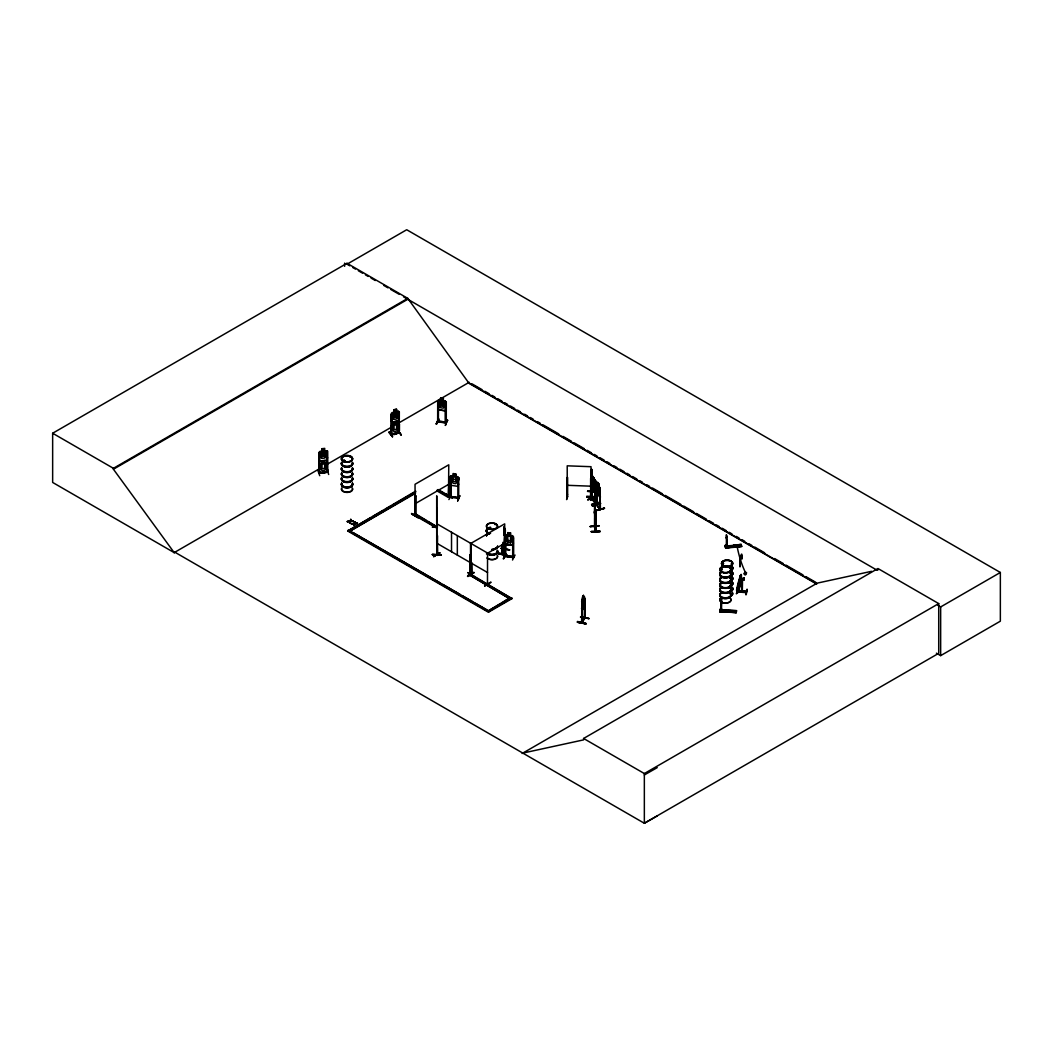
<?xml version="1.0" encoding="UTF-8"?>
<svg xmlns="http://www.w3.org/2000/svg" width="1053" height="1053" viewBox="0 0 1053 1053"><rect width="100%" height="100%" fill="white"/><g stroke="black" fill="none" stroke-linecap="round" stroke-linejoin="round"><path stroke-width="1.5" d="M436.719 542.848L436.719 495.818L436.758 555.142L437.614 555.3L437.074 554.641M725.504 546.468L725.504 545.046L726.636 546.849L726.82 540.821L726.754 546.836C725.741 544.348 725.175 545.349 725.649 547.876L741.536 545.915L741.654 546.573L725.714 548.086L725.583 547.428L725.714 548.073M726.162 538.201L726.438 536.898L726.346 545.691M721.542 601.013L721.344 610.951L721.463 598.815L721.187 602.619M720.436 609.345L721.226 609.687M721.266 604.106L721.344 598.815M591.352 471.981L591.589 469.23L592.128 499.451L592.036 479.418M720.621 609.726L720.291 608.989L720.12 612.017L736.284 612.135L736.218 612.793M720.647 609.542L722.003 609.213L721.766 611.78L721.779 610.806L720.147 610.727M742.181 578.255L742.22 592.023L742.233 579.795C741.351 579.703 741.904 577.518 742.404 579.663M743.694 579.058C744.997 576.373 743.194 581.44 744.089 579.15M726.623 536.056L726.359 534.74L726.438 536.898M591.352 475.114L591.338 474.245L591.483 475.522C591.694 463.438 591.865 484.314 591.483 476.614M721.344 600.144L721.423 598.999M595.603 497.332L586.705 496.805L595.656 496.634M586.745 496.226L595.643 496.7M593.576 487.855L593.839 490.487L596.775 494.094L597.67 482.327L599.381 487.881L598.762 493.502L597.012 489.382M721.476 569.502L720.607 569.146L721.766 569.752M720.739 585.165L720.792 584.665M722.358 563.25L722.898 562.75L722.147 563.473M723.372 563.5L723.042 562.75L723.635 563.605M732.283 566.553A5.568 3.212 0 0 1 730.374 570.318L730.098 570.318M731.967 564.303L731.243 563.96L732.019 564.158M591.312 478.904L591.26 474.969M591.483 478.944L591.615 476.193M595.419 490.58L595.458 503.624L591.72 498.925M592.444 498.635L591.72 498.214L592.128 498.74M592.089 499.398L592.378 486.341M595.09 502.439L595.748 503.545L595.708 492.133M595.774 502.807L595.419 503.571M600.039 488.671L599.605 487.276L600.131 509.586L596.34 504.966L596.775 504.137L596.63 505.348M599.749 509.112L600.447 508.731L599.697 508.481M596.63 504.637L600.434 509.494L600.026 489.566L599.697 509.191M746.498 591.404C719.173 590.088 764.702 593.958 737.482 591.562M741.865 579.071L741.602 591.97L742.115 578.795M746.261 592.642L737.416 591.904M720.107 612.03L720.173 611.372L736.258 612.583L720.134 611.806L736.271 612.425L736.468 610.582L720.357 609.99L736.468 610.753L736.402 611.411L720.291 610.648L720.357 609.99L720.134 611.701M591.049 475.851L591.049 474.403M595.511 516.97L595.485 518.839L595.616 517.036M591.088 474.982L591.483 469.23M737.561 592.615L739.298 583.546L737.469 592.615L738.035 590.812M720.291 610.635L736.481 610.806M581.519 608.265C583.125 616.637 586.692 591.444 583.533 597.933L583.467 595.379L582.046 601L581.967 622.836L581.914 602.816L582.059 622.757M567.225 477.47L567.172 497.161L567.659 496.634M567.383 494.41L566.646 499.609L567.449 494.054M567.62 496.95L567.633 477.483M590.628 478.352L590.654 498.069L591.023 466.703L567.212 465.821L567.251 497.161M591.444 496.608L590.799 500.109M737.916 592.576C737.337 577.939 743.036 575.162 737.942 592.484M594.445 526.882L595.616 531.541L595.603 510.573L594.524 505.243L594.866 526.948L594.511 526.276M595.116 505.677L595.84 531.015M595.801 511.521L595.932 531.515L594.682 526.395M726.754 540.676L726.702 538.531M498.003 553.641C506.045 552.759 513.022 557.313 498.003 553.641L506.48 555.273M498.148 553.049L506.625 554.681M498.148 553.365L506.625 554.984M577.386 622.152C603.593 627.588 560.196 617.716 585.981 623.284M586.705 496.845L595.656 497.042M594.998 491.817L587.613 491.106M591.273 471.849L591.589 469.23M591.049 474.455L591.773 470.48M591.365 477.272L591.352 496.805L591.523 495.634M592.168 472.244L592.102 479.194M591.233 478.602L591.483 472.56L591.233 477.114M590.983 496.753L590.825 500.412M740.891 582.164C744.3 553.167 729.676 617.927 740.838 575.149M504.19 530.133L504.492 529.541L504.374 535.385M595.3 514.206L595.103 515.286L594.511 510.968M467.571 576.241L473.745 572.556M471.533 562.657L471.744 574.451L470.902 574.477L473.903 572.687L467.887 576.544M502.9 553.115L502.268 553.365M502.86 553.062L502.255 553.483M502.584 544.454C499.688 563.158 504.966 550.232 504.835 549.732M505.427 549.429L505.401 544.533M437.034 507.664L437.034 527.658C436.745 525.526 437.456 527.356 432.401 526.987M436.798 555.128L437.113 553.562M593.444 482.353L594.287 481.195L594.695 481.774M598.13 488.355L598.986 487.17L599.381 493.278L598.315 489.632L597.248 490.619L598.051 488.776L597.288 485.078L598.196 488.381M343.212 460.78L344.923 460.911L343.383 460.464M350.557 457.134L349.846 457.094M488.197 528.172L489.908 528.04M488.237 527.961L488.895 528.356L488.434 527.803M494.805 524.512L495.621 524.644M599.618 496.963C603.435 498.569 591.931 488.092 599.71 496.937M582.23 622.376L581.835 621.573M584.876 618.045L584.56 598.486L584.928 618.045L582.019 622.757M390.847 434.441L391.887 434.415L391.69 414.777L390.939 414.948L390.966 434.613L390.86 433.704L391.887 433.902M398.587 432.967L399.126 413.145L398.376 413.316L398.389 432.98L399.219 432.112M581.611 601.842L581.954 600.434L581.611 622.784L584.705 617.716M738.35 584.086L740.799 574.991L740.72 582.783L740.72 582.006M738.219 588.377L736.416 593.853L738.166 588.39M738.35 589.917L740.799 581.493L738.653 590.601M738.35 590.575L740.483 582.204M741.562 579.018L741.417 579.782L742.549 579.097M743.694 580.177L744.26 577.821M745.761 594.655L747.09 589.14L746.248 594.682M740.364 582.77L740.483 575.78M738.087 585.613L739.298 581.059M738.087 588.008L738.943 584.876L738.087 590.246M737.561 590.364L737.916 588.535M587.758 499.859L595.893 497.674M592.418 505.835L600.579 503.373L592.457 505.94M600.552 503.676L592.247 505.677M417.909 517.707C398.429 505.519 431.625 525.078 411.578 514.035M411.841 513.864L418.212 517.497M418.212 517.181L411.855 513.548M474.14 576.491L467.782 572.569L473.837 576.768M502.65 554.154L502.847 542.387M391.189 420.042L392.045 422.227L398.324 420.792L399.363 418.317M399.271 411.934L398.35 411.341L391.966 412.605L391.137 413.697L391.137 420.121L391.979 422.319L398.416 420.91L399.324 418.265M399.324 430.453L398.403 432.967C390.084 437.403 390.86 432.059 391.282 425.86L392.071 424.807L398.442 423.372L399.442 424.056L399.442 430.506L398.508 433.086L392.006 434.428M327.641 469.849L326.588 472.297L319.941 473.258L319.717 472.27M327.615 469.796L326.667 472.363L319.717 472.981M507.704 535.042L507.717 532.594L510.587 532.976L510.468 545.085M510.587 532.976L507.796 532.739L507.796 544.73M512.416 535.674L505.743 534.792L504.835 535.529L504.953 556.484L513.509 557.59L513.482 537.925L512.627 537.991L513.482 537.925M504.953 541.9L505.795 544.375L512.442 545.349L505.743 544.401L504.861 541.9M735.428 545.981L734.915 546.231M350.017 523.183L350.662 521.196L353.347 520.84L350.662 521.604L350.017 523.183L350.03 521.235L347.385 521.656L350.03 521.235M354.111 525.552L354.769 523.565L357.454 523.209L354.769 523.973L354.111 525.552L354.124 523.604L351.478 524.039L354.124 523.604M505.743 536.872L504.887 536.938L505.743 536.872L505.769 556.55L504.795 555.708M505.414 553.707L503.321 558.774L505.782 553.733M513.509 556.892L505.756 555.602L505.769 556.55M512.706 537.82L512.693 557.537C515.154 554.918 507.533 557.142 504.966 555.76M512.535 557.458C517.681 557.3 500.912 555.8 505.835 556.366M512.521 560.025L515.049 555.049M347.385 521.656L350.109 521.314L350.754 519.34L350.741 521.261L353.347 521.248M351.478 524.039L354.216 523.683L354.861 521.709L354.848 523.631L357.454 523.617M354.216 523.683L354.861 521.709M438.535 402.272L437.679 402.338L438.535 402.272L438.364 421.937M437.706 407.366L438.588 409.867L445.287 410.802L446.275 408.551M440.562 400.482L440.588 398.034L443.431 398.429L443.313 400.943L444.748 401.943L444.748 406.419L443.313 408.13L440.654 407.761L439.233 405.642L439.233 401.18L440.654 400.574L440.68 398.126M445.261 401.127L438.614 400.206L437.706 400.943L437.653 421.858L446.288 423.003L446.288 402.062L445.287 401.075L446.288 402.062M438.601 419.094L436.1 424.135L438.653 418.791M436.574 424.227L438.667 419.199L436.561 423.819M445.406 403.404L446.275 403.338L445.406 403.404L445.485 422.951L445.485 403.233M446.196 422.753L446.196 422.042L437.758 421.147M445.287 410.802L438.614 409.814L437.824 400.93L438.68 400.245M438.627 421.253L446.354 422.121M445.353 425.373L447.393 420.002L447.854 420.476M445.406 425.399L447.433 420.318M349.504 522.893L350.03 521.643M350.741 521.261L351.254 519.642M353.611 525.263L354.124 524.012M354.769 523.973L355.361 522.012M441.997 403.536L439.641 401.14L441.418 404.128L439.549 406.734L442.023 404.747L444.484 407.406L442.602 404.313L444.405 401.812L441.931 403.365M389.32 431.704L392.479 436.547M450.197 482.827L451.066 485.354L457.752 486.315L458.634 477.667M457.752 486.315L458.7 484.143M512.377 545.257L513.351 543.006M512.442 545.349L513.443 543.032M450.934 477.93L450.157 477.812L450.934 477.93L451.105 497.253L450.184 497.082L450.355 496.371L458.805 497.7M457.937 478.799L458.713 478.918L457.937 478.799L457.923 498.517L458.66 498.609L458.726 477.654L455.857 476.417M451.237 494.686L448.92 499.583M451.013 496.529L450.079 497.306L450.934 497.411L451.013 477.759M458.805 498.411L457.871 498.477M451.105 496.74L458.713 497.687M457.634 500.991L459.911 495.594L457.7 500.899M458.7 498.372L450.157 497.292L450.223 476.351L453.027 475.982M319.717 472.507L318.796 472.402L327.457 471.454M318.783 473.139L325.166 472.27M469.862 573.477L471.31 574.069M470.151 554.615L469.849 574.214L470.151 554.615L470.994 574.793M721.595 569.712L721.621 568.975M730.255 585.547L730.282 585.507A5.568 3.212 0 0 0 732.283 581.875M503.729 558.761L505.374 553.746M594.721 486.381L594.103 487.539L592.339 483.406L593.01 476.351L594.945 481.313M415.909 515.391L415.04 515.615L436.232 527.803L437.469 527.092L416.383 514.312L415.185 515.773L415.04 484.288L448.775 464.807L448.486 496.621L448.525 495.858M471.744 573.819L471.744 574.517L471.744 562.789M504.979 555.326L504.334 555.681L504.703 523.854L470.954 543.335L471.31 574.78M503.874 533.95L504.874 533.16M504.426 533.963L504.611 532.831M504.611 542.348L502.478 546.165M504.492 529.304L504.15 526.79M504.848 535.187L505.111 529.87L505.401 534.792M505.137 535.24L505.401 529.922M501.057 548.495L509.678 549.877L501.202 548.192M502.571 553.141L504.821 549.337M504.821 549.139L505.466 548.666L502.255 554.194L502.281 544.401M390.939 434.428L399.021 432.625M584.231 596.709L581.875 600.473L582.493 596.985L583.467 595.379L583.928 602.395L582.533 606.594L582.046 605.475M582.691 597.143L583.283 596.182M582.691 597.946L583.283 596.985M584.257 618.453L584.56 598.486M580.519 617.084L589.114 618.532L580.664 616.795M581.94 621.744L584.257 617.953M725.675 547.757L725.227 546.02L741.22 544.875L725.241 546.507M741.602 546.362L725.543 547.481M323.245 453.975L325.667 451.447L323.863 454.448L325.746 457.028L323.284 455.041L320.81 457.7L322.679 454.593L320.889 452.092L323.389 453.869M740.364 575.543L740.298 576.228M343.568 460.701L344.344 460.516M344.673 460.622L344.7 460.424M489.5 528.211L489.04 527.5M489.79 528.29L488.474 528.29M595.077 503.202L595.09 491.777M596.38 504.9L596.419 491.962M600.368 509.468L600.105 508.309M391.189 432.27L391.163 425.794L392.071 424.807M729.334 611.306L730.334 611.109M321.876 451.171L319.006 452.356L319.059 473.337L327.562 472.126L327.404 452.487L326.614 452.593L326.627 472.284L327.286 471.217M327.615 463.359L326.614 462.649L319.954 463.531L319.033 464.505M470.625 574.609L471.191 555.168M742.299 591.97L742.523 579.413M584.626 617.742L584.257 617.742M593.51 487.881L593.853 480.839L596.748 484.472M722.161 563.092L723.095 562.802M720.66 569.081L720.581 569.752M720.871 569.028L721.66 569.107M721.753 569.594L720.976 568.989M721.7 569.66L720.634 569.647M721.963 569.778L721.713 569.041M731.427 563.868L731.717 563.658M591.773 478.075L593.01 478.746M596.393 484.143L599.67 487.315M415.79 515.457L415.817 495.924L415.04 496.121L415.817 495.924M448.144 496.503L448.683 496.147M504.071 554.826L504.453 554.905M504.453 555.615L504.716 555.128M504.124 555.484L504.703 535.687L504.071 555.536M505.795 534.871L504.94 535.569L504.808 556.445M504.953 555.536L505.664 555.615M437.666 420.91L438.535 421.042M595.919 531.462L594.761 526.5M730.15 611.411L729.492 611.345M457.963 497.556L457.95 498.227M448.999 496.253L448.367 496.621L448.999 476.772M445.774 494.331L452.487 497.766L446.117 494.133M415.606 515.272L414.961 514.891L415.882 514.654M437.337 535.911L436.758 535.582L437.311 555.431L437.548 535.78M433.665 556.8L439.943 552.72L433.665 556.392M470.717 554.944L469.928 554.734M501.689 553.378L508.415 556.813L502.044 553.18M469.862 573.674L470.573 573.872M470.638 574.583L467.598 576.36L473.863 572.332M473.863 572.608L467.585 576.017M436.758 523.749L487.552 553.036L487.473 584.06M484.709 586.218L490.843 582.467M484.564 585.771L490.856 582.072M174.956 552.259L174.272 552.667L52.65 482.445L52.65 433.244L347.016 263.289L407.787 298.368L468.559 382.66L816.496 583.546M347.016 263.289L347.016 264.198L406.708 229.738L1000.35 572.477L1000.35 621.178L940.658 655.637L936.393 653.163M52.65 433.244L113.421 468.322L407.787 298.368M657.23 815.917L644.344 823.262L174.877 552.22L174.179 552.614L113.421 469.23L407.787 299.276M174.179 552.614L319.585 468.664M326.68 464.57L390.518 427.715M397.613 423.609L469.243 382.265M468.559 574.385L510.744 599.341L468.559 574.385L469.796 573.674L511.969 598.63L488.421 612.227L347.714 531.002L415.711 491.132M347.714 531.002L357.467 525.368M360.31 523.723L370.248 517.984M373.091 516.352L383.042 510.6M385.885 508.968L390.136 506.506M392.98 504.861L415.711 491.738M415.514 492.659L350.175 531.002L415.514 493.278M415.04 503.768L448.775 484.288M415.145 515.628L416.383 514.917L426.215 520.59M436.916 490.25L449.394 496.647L448.157 497.358L436.916 490.869M415.145 515.009L436.232 527.184L437.469 526.487M486.42 553.891L504.703 543.335M468.559 574.991L469.796 574.28L511.969 598.63M499.662 604.317L488.421 610.806L509.507 598.025L502.478 602.698M347.714 530.383L488.421 611.622L511.969 598.025M522.13 753.5L817.194 583.138L871.555 571.318M522.814 753.092L583.586 739.877L583.586 738.469L877.952 568.515L938.723 603.593L938.723 653.308L644.344 823.262L644.344 773.547L938.723 603.593M877.952 569.923L877.267 570.331L403.549 296.828M937.841 605.304L940.658 606.936L1000.35 572.477M644.344 774.969L657.23 767.624M584.586 617.203L584.626 618.453M746.077 573.806C748.328 571.897 742.694 571.555 744.971 573.714M319.73 475.706L317.795 470.309M489.553 527.974L488.658 528.027M513.377 557.603L513.443 536.596L512.429 535.622M437.745 420.924L437.851 421.621L446.248 422.793M446.156 422.306L446.222 423.043M507.796 535.135L506.361 535.753L506.361 540.228L507.796 542.334L510.468 542.69L511.89 540.952L511.89 536.49L510.468 535.49M458.726 498.582L458.66 497.898M722.529 563.237L723.266 563.302M721.094 568.936L720.528 569.541M326.693 471.323L326.601 472.257M594.234 477.891L594.669 481.892M591.681 484.525L591.852 470.796M598.815 483.893L598.854 486.289M587.771 499.57L595.919 497.398M595.722 497.516L587.798 499.57M592.128 498.938L595.327 502.518M591.562 504.295L599.697 502.163M599.697 502.478L591.589 504.677M599.71 508.56L596.775 504.913L599.999 508.796M596.209 510.231C621.494 503.939 579.163 515.114 604.356 508.125M593.458 481.208L593.55 487.605M594.195 482.024L594.8 481.998C594.879 475.219 597.551 487.947 596.538 489.487L595.932 490.632L594.8 489.184L594.103 481.142L592.957 479.707L592.957 484.183L594.103 485.617M596.761 484.406L597.183 492.238M505.137 549.85L505.137 543.361M391.808 414.948L390.939 414.948M398.429 432.02L399.008 431.888M391.15 434.599L399.232 432.796L399.324 411.828L398.389 411.249M392.493 436.942L388.86 432.178L392.493 436.534M393.914 421.95L396.691 421.411L396.599 423.911L397.981 424.412L397.981 428.887L396.599 431.098L394.033 431.651L392.664 430.032L392.664 425.557L394.033 424.464L393.94 422.003L393.94 424.398M394.033 422.069L396.599 421.516M415.237 515.786L415.251 496.253M470.086 573.345L470.375 574.543M735.073 546.059L734.296 545.954M723.266 563.763L722.161 563.263M321.955 451.184L321.863 448.71L324.732 448.381L324.64 450.868L326.075 451.474L326.075 455.949L324.64 458.055L321.981 458.424L320.546 456.699L320.546 452.224L321.981 451.237L321.981 448.841M318.875 453.646L319.73 453.711L318.875 453.646L318.98 473.31M324.732 450.776L327.575 451.184L327.47 472.139L326.785 472.257M350.741 520.853L353.347 520.84M354.848 523.223L357.454 523.209M321.902 463.281L321.902 460.872L324.785 460.556L324.693 463.044L326.114 463.649L326.114 468.124L324.693 470.23L322.021 470.586L320.586 468.861L320.586 464.386L322.021 463.399L321.994 460.951L324.693 460.648M347.385 521.261L350.109 521.314M351.478 523.631L354.216 523.275M445.827 494.239L452.198 497.872M501.754 553.286L508.059 556.603M726.636 536.28L726.636 538.044L726.754 536.043M726.807 545.059C723.029 545.981 727.61 544.098 726.807 545.902M733.757 545.072C735.389 549.403 732.072 543.703 735.376 544.928L735.85 546.625M736.81 544.954L738.429 544.638L738.916 546.507L738.429 544.638M739.509 544.533C741.154 548.863 737.824 543.151 741.128 544.388L741.615 546.257L725.609 547.718M741.259 545.204L725.135 546.125L741.259 545.204L741.128 544.388M725.635 546.783L727.254 546.625L727.294 547.599L726.846 545.862M391.584 434.257L391.69 433.546M594.511 526.987L594.8 503.992L595.195 505.69M594.695 506.967L595.103 513.377L594.813 507.428M595.379 509.165L595.616 510.587M598.96 525.644L590.035 526.487L598.96 526.052M590.088 526.645L598.946 525.908M591.338 531.475L600.276 531.449L591.352 531.541M591.365 531.897L600.276 531.436L591.352 531.818M343.857 460.293L344.621 460.78M436.877 526.684L432.401 527.105L435.376 526.776M437.021 534.74L437.64 555.273M432.401 554.352L441.352 555.01L432.401 554.431M432.401 554.694L441.352 554.747M438.482 421.963L438.364 421.226M567.212 485.301L591.023 486.183M591.997 498.859L595.722 503.479M721.16 604.764L721.344 610.951M720.213 610.937L720.436 609.003M595.037 491.527L587.574 491.422M587.574 491.277L595.011 491.698M391.005 433.928L398.284 432.809M741.562 579.216L742.549 579.295M738.35 583.428L738.653 584.112M737.64 590.654L746.551 591.523M737.64 590.917L746.498 591.694M737.469 591.641L746.34 592.378M439.851 553.022L433.612 556.405M739.851 585.85L739.403 588.258M507.796 535.938L510.468 536.293M507.796 540.413L510.468 540.768M735.323 545.612L734.204 546.007M400.93 435.021L398.534 431.375M451.092 475.68L457.7 476.706L458.608 477.72M450.184 478.667L458.7 479.971M592.115 498.227L592.049 499.438M595.379 502.86L595.3 503.545M505.006 534.858L504.703 528.079M501.083 548.389L509.678 549.89M584.533 603.487L584.244 606.357M580.545 616.979L588.982 618.69M585.981 623.679L577.373 622.231L585.837 623.876M326.943 469.414L328.681 474.482M347.016 264.198L349.846 265.83M352.676 267.462L355.506 269.094M358.323 270.726L362.561 273.175M365.391 274.807L368.221 276.439M371.051 278.071L375.289 280.519M383.766 285.416L388.004 287.864M390.834 289.496L399.311 294.379M472.086 383.897L482.024 389.636M484.867 391.282L489.132 393.743M491.962 395.375L494.805 397.02M497.648 398.653L501.912 401.114M504.756 402.759L507.585 404.405M510.429 406.037L514.693 408.498M517.536 410.144L520.366 411.776M524.631 414.237L527.474 415.882M530.317 417.514L533.147 419.16M537.412 421.621L540.255 423.253M543.098 424.899L558.722 433.915M562.973 436.376L571.503 441.299M574.333 442.931L584.283 448.67M587.113 450.315L591.378 452.777M594.221 454.409L597.064 456.054M599.907 457.7L604.159 460.148M607.002 461.793L609.845 463.438M614.096 465.887L616.94 467.532M619.783 469.177L624.047 471.639M626.89 473.271L629.72 474.916M632.563 476.548L636.828 479.01M639.671 480.655L642.501 482.287M646.766 484.749L649.609 486.394M652.452 488.026L662.39 493.765M665.233 495.41L680.857 504.426M683.687 506.072L693.637 511.811M696.467 513.443L706.418 519.195M709.248 520.827L713.513 523.288M716.356 524.934L719.199 526.566M722.042 528.211L726.294 530.673M729.137 532.305L731.98 533.95M736.231 536.411L739.074 538.044M741.917 539.689L744.761 541.321M749.025 543.782L751.855 545.428M754.698 547.06L764.636 552.812M774.587 558.551L783.103 563.46M785.946 565.106L802.991 574.938M805.821 576.583L815.772 582.322M467.624 382.529L816.707 584.073M438.14 489.54L449.394 496.042M438.14 490.158L449.394 496.647M429.032 522.222L436.06 526.276M436.758 543.23L487.552 572.516M351.254 520.037L350.754 519.34M353.216 532.752L439.904 582.796M442.747 584.441L459.806 594.287M462.649 595.932L472.6 601.671M475.443 603.316L486.802 609.884M583.586 738.469L644.344 773.547M398.403 423.464L399.35 424.109M326.627 462.701L327.549 463.465M455.765 476.482L457.186 477.509L457.186 481.971L455.765 483.669L453.119 483.261L451.711 481.129L451.711 476.654L453.119 476.074L453.053 473.534L455.883 473.968L455.791 476.43L455.765 474.087M597.577 482.353L598.894 483.867M592.076 477.733L595.011 481.339M596.419 485.472L596.801 505.414L597.038 493.936M594.076 489.763L592.102 487.342L591.773 484.498M594.708 479.628L595.735 481.984L595.011 480.26M399.126 413.145L398.376 413.316M396.586 411.591L396.586 409.196L393.835 409.788L393.875 412.236L392.598 413.408L392.598 417.87L393.967 419.489L396.52 418.936L397.902 416.712L397.902 412.236L396.52 411.736L396.494 409.288L393.875 409.841L393.835 412.184M398.903 431.348L401.325 435.007L398.468 431.085M594.432 487.012L593.655 483.656L592.984 485.13L592.576 484.538L593.392 482.8L592.628 479.102L593.642 482.564M604.369 508.441L596.235 510.613M591.747 504.913L599.868 502.742M327.575 451.184L319.915 451.382M327.404 452.487L326.614 452.593M327.588 457.673L326.614 460.187L319.901 461.109L319.02 458.845M319.059 470.994L319.941 473.258M503.703 534.147L504.203 535.556M736.81 544.796L737.297 546.494M594.708 504.005L594.919 506.809M594.787 505.611L595.037 506.625M593.905 483.459L594.432 485.841M596.432 490.461L596.814 493.33M726.754 539.044L726.794 540.005M725.583 545.454L725.359 546.481M441.352 554.707L432.401 554.747M721.187 604.922L721.226 610.937M940.658 606.936L940.658 655.637M744.01 577.794L743.945 580.203M741.931 578.229L742.036 579.637M737.705 589.798L737.705 591.246M734.836 610.674L734.586 612.214M733.744 610.622L733.493 612.162M732.111 610.543L731.861 612.096M730.65 610.477L730.413 612.017M729.018 610.398L728.781 611.938M595.893 481.037L595.84 483.459M594.695 518.326L594.827 526.961M504.018 526.908L504.018 529.304M504.018 530.107L504.018 534.582M489.645 611.517L348.951 530.291M470.507 543.23L470.638 574.662M457.331 535.622L457.331 555.102M451.526 532.278L451.526 551.759M450.315 476.39L450.315 482.774M415.606 495.792L415.501 515.299M391.69 414.777L391.69 426.149M344.634 263.105L344.634 266.33M319.664 453.54L319.664 473.258M319.125 452.435L319.125 458.818M319.138 464.531L319.151 470.967M113.421 468.322L113.421 469.23M745.234 572.069A618.861 210.508 -48.3 0 1 736.903 545.283M352.413 472.758A5.555 3.212 0 0 1 347.042 476.785A5.555 3.212 0 0 1 341.672 472.758M352.505 462.859A5.66 3.264 0 0 1 347.042 466.979A5.66 3.264 0 0 1 341.58 462.859M343.041 461.398A5.66 3.264 0 0 1 344.213 460.872M352.426 463.188A5.581 3.225 0 0 1 347.042 467.242A5.581 3.225 0 0 1 341.646 463.188M343.094 461.74A5.581 3.225 0 0 1 344.252 461.227M352.505 462.583A5.66 3.264 0 0 1 347.042 466.703A5.66 3.264 0 0 1 341.58 462.583M343.041 461.122A5.66 3.264 0 0 1 344.213 460.595M352.426 462.28A5.581 3.225 0 0 1 347.042 466.334A5.581 3.225 0 0 1 341.646 462.28M343.094 460.845A5.581 3.225 0 0 1 344.252 460.332M352.426 468.559A5.581 3.225 0 0 1 347.042 472.613A5.581 3.225 0 0 1 341.646 468.559M352.505 468.243A5.66 3.264 0 0 1 347.042 472.349A5.66 3.264 0 0 1 341.58 468.243M352.505 467.966A5.66 3.264 0 0 1 347.042 472.073A5.66 3.264 0 0 1 341.58 467.966M352.426 467.664A5.581 3.225 0 0 1 347.042 471.718A5.581 3.225 0 0 1 341.646 467.664M352.413 473.073A5.568 3.212 0 0 1 347.042 477.127A5.568 3.212 0 0 1 341.659 473.073M352.413 473.56A5.568 3.212 0 0 1 347.042 477.601A5.568 3.212 0 0 1 341.659 473.56M352.4 488.079A5.541 3.198 0 0 1 347.042 492.12A5.541 3.198 0 0 1 341.685 488.079M352.439 473.284A5.594 3.225 0 0 1 347.042 477.351A5.594 3.225 0 0 1 341.633 473.284M352.413 478.51A5.568 3.212 0 0 1 347.042 482.55A5.568 3.212 0 0 1 341.659 478.51M352.426 477.601A5.581 3.225 0 0 1 347.042 481.655A5.581 3.225 0 0 1 341.646 477.601M352.426 483.88A5.581 3.225 0 0 1 347.042 487.934A5.581 3.225 0 0 1 341.646 483.88M352.505 483.564A5.66 3.264 0 0 1 347.042 487.671A5.66 3.264 0 0 1 341.58 483.564M352.505 483.288A5.66 3.264 0 0 1 347.042 487.394A5.66 3.264 0 0 1 341.58 483.288M352.413 482.985A5.568 3.212 0 0 1 347.042 487.026A5.568 3.212 0 0 1 341.659 482.985M352.505 478.18A5.66 3.264 0 0 1 347.042 482.3A5.66 3.264 0 0 1 341.58 478.18M352.505 477.904A5.66 3.264 0 0 1 347.042 482.024A5.66 3.264 0 0 1 341.58 477.904M352.439 488.381A5.594 3.225 0 0 1 347.042 492.449A5.594 3.225 0 0 1 341.633 488.381M729.913 578.268A5.568 3.212 0 0 1 729.084 582.585A5.568 3.212 0 0 1 721.555 582.48A5.568 3.212 0 0 1 721.081 578.136M729.94 582.572A5.594 3.225 0 0 1 729.097 586.903A5.594 3.225 0 0 1 721.542 586.797A5.594 3.225 0 0 1 721.068 582.441M729.94 582.809A5.594 3.225 0 0 1 729.097 587.14A5.594 3.225 0 0 1 721.542 587.034A5.594 3.225 0 0 1 721.068 582.678M729.913 571.99A5.568 3.212 0 0 1 729.084 576.307A5.568 3.212 0 0 1 721.555 576.202A5.568 3.212 0 0 1 721.081 571.858M729.992 577.926A5.66 3.264 0 0 1 729.137 582.309A5.66 3.264 0 0 1 721.489 582.204A5.66 3.264 0 0 1 721.015 577.794M729.992 577.649A5.66 3.264 0 0 1 729.137 582.033A5.66 3.264 0 0 1 721.489 581.927A5.66 3.264 0 0 1 721.015 577.518M729.926 577.36A5.581 3.225 0 0 1 729.084 581.677A5.581 3.225 0 0 1 721.542 581.572A5.581 3.225 0 0 1 721.068 577.228M729.913 572.885A5.568 3.212 0 0 1 729.084 577.202A5.568 3.212 0 0 1 721.555 577.097A5.568 3.212 0 0 1 721.081 572.766M729.992 572.542A5.66 3.264 0 0 1 729.137 576.926A5.66 3.264 0 0 1 721.489 576.82A5.66 3.264 0 0 1 721.015 572.424M729.992 572.266A5.66 3.264 0 0 1 729.137 576.649A5.66 3.264 0 0 1 721.489 576.544A5.66 3.264 0 0 1 721.015 572.148M729.913 593.589A5.568 3.212 0 0 1 729.084 597.907A5.568 3.212 0 0 1 721.555 597.801A5.568 3.212 0 0 1 721.081 593.458M729.94 597.893A5.594 3.225 0 0 1 729.097 602.224A5.594 3.225 0 0 1 721.542 602.119A5.594 3.225 0 0 1 721.068 597.762M729.94 598.078A5.594 3.225 0 0 1 729.097 602.408A5.594 3.225 0 0 1 721.542 602.303A5.594 3.225 0 0 1 721.068 597.959M729.913 587.311A5.568 3.212 0 0 1 729.084 591.628A5.568 3.212 0 0 1 721.555 591.523A5.568 3.212 0 0 1 721.081 587.179M729.992 593.247A5.66 3.264 0 0 1 729.137 597.63A5.66 3.264 0 0 1 721.489 597.525A5.66 3.264 0 0 1 721.015 593.115M729.992 592.957A5.66 3.264 0 0 1 729.137 597.354A5.66 3.264 0 0 1 721.489 597.248A5.66 3.264 0 0 1 721.015 592.839M729.913 592.681A5.568 3.212 0 0 1 729.084 596.998A5.568 3.212 0 0 1 721.555 596.893A5.568 3.212 0 0 1 721.081 592.563M729.913 588.206A5.568 3.212 0 0 1 729.084 592.523A5.568 3.212 0 0 1 721.555 592.418A5.568 3.212 0 0 1 721.081 588.087M729.992 587.864A5.66 3.264 0 0 1 729.137 592.247A5.66 3.264 0 0 1 721.489 592.141A5.66 3.264 0 0 1 721.015 587.745M729.992 587.587A5.66 3.264 0 0 1 729.137 591.97A5.66 3.264 0 0 1 721.489 591.865A5.66 3.264 0 0 1 721.015 587.469M729.913 583.27A5.555 3.212 0 0 1 729.071 587.574A5.555 3.212 0 0 1 721.568 587.469A5.555 3.212 0 0 1 721.094 583.151M729.94 582.967A5.594 3.225 0 0 1 729.097 587.298A5.594 3.225 0 0 1 721.542 587.192A5.594 3.225 0 0 1 721.068 582.836M721.555 568.054A5.568 3.212 0 0 1 722.003 566.409M732.283 567.462A5.568 3.212 0 0 1 730.374 571.213M721.581 568.12A5.568 3.212 0 0 1 722.003 567.317M732.375 567.133A5.66 3.264 0 0 1 730.427 570.937M721.502 567.791A5.66 3.264 0 0 1 721.91 566.975M732.375 566.856A5.66 3.264 0 0 1 730.427 570.66M721.463 568.37A5.66 3.264 0 0 1 721.91 566.698M732.375 572.227A5.66 3.264 0 0 1 730.427 576.044M732.283 571.937A5.568 3.212 0 0 1 730.374 575.688M732.375 572.503A5.66 3.264 0 0 1 730.427 576.32M732.283 572.832A5.568 3.212 0 0 1 730.374 576.583M732.269 577.018A5.555 3.212 0 0 1 730.361 580.769M732.309 577.149A5.594 3.225 0 0 1 730.387 580.927M732.309 577.544A5.594 3.225 0 0 1 730.387 581.309M732.375 587.548A5.66 3.264 0 0 1 730.427 591.365M732.283 587.258A5.568 3.212 0 0 1 730.374 591.009M732.283 582.783A5.568 3.212 0 0 1 730.374 586.534M732.375 582.454A5.66 3.264 0 0 1 730.427 586.258M732.375 587.824A5.66 3.264 0 0 1 730.427 591.641M732.375 582.177A5.66 3.264 0 0 1 730.427 585.981M732.283 588.153A5.568 3.212 0 0 1 730.374 591.904M732.309 592.47A5.594 3.225 0 0 1 730.387 596.248M732.269 577.834A5.555 3.212 0 0 1 730.361 581.585M732.309 592.655A5.594 3.225 0 0 1 730.387 596.419M486.525 535.503A5.66 3.264 0 0 1 487.091 534.713M486.618 535.832A5.568 3.212 0 0 1 487.17 535.056M489.171 533.805A5.66 3.264 0 0 1 487.091 529.343M488 528.659A5.66 3.264 0 0 1 490.527 527.816M486.407 535.766A5.581 3.225 0 0 1 487.157 534.147M489.197 534.082A5.581 3.225 0 0 1 487.157 529.672M488.052 529.014A5.581 3.225 0 0 1 490.553 528.172M486.525 535.227A5.66 3.264 0 0 1 487.091 534.437M489.171 533.529A5.66 3.264 0 0 1 487.091 529.067M488 528.382A5.66 3.264 0 0 1 490.527 527.54M490.553 533.502A5.581 3.225 0 0 1 487.157 528.777M488.052 528.106A5.581 3.225 0 0 1 490.553 527.277M497.385 551.153A5.581 3.225 0 0 1 494.133 554.957A5.581 3.225 0 0 1 487.157 553.588M497.398 555.471A5.594 3.225 0 0 1 494.133 559.288A5.594 3.225 0 0 1 487.157 557.919M497.464 550.548A5.66 3.264 0 0 1 494.16 554.418A5.66 3.264 0 0 1 487.091 553.022M497.464 550.824A5.66 3.264 0 0 1 494.16 554.694A5.66 3.264 0 0 1 487.091 553.299M497.371 550.245A5.568 3.212 0 0 1 494.12 554.049A5.568 3.212 0 0 1 487.17 552.693M497.371 547.442A5.568 3.212 0 0 1 491.988 549.824M497.371 555.668A5.568 3.212 0 0 1 494.12 559.472A5.568 3.212 0 0 1 487.17 558.103M497.648 546.02A5.66 3.264 0 0 1 494.818 548.85M493.462 549.179A5.66 3.264 0 0 1 491.988 549.284M497.648 546.296A5.66 3.264 0 0 1 491.988 549.561M496.819 547.31A5.568 3.212 0 0 1 494.778 548.495M738.206 590.628L739.285 583.151L738.206 590.628M595.406 515.075L595.248 508.981L595.037 510.271C594.734 498.49 594.445 518.076 595.05 511.376L595.379 515.114M582.296 600.815L582.27 606.462L583.112 602.75L583.954 603.698L583.928 598.143L583.125 601.658L582.296 600.815M742.273 556.589L742.01 559.038L741.917 557.932A6.279 0.75 -85.1 0 0 741.009 556.392A6.279 0.75 -85.1 0 0 740.088 565.106L740.272 564.395L739.983 566.922L739.89 565.882A7.516 0.895 -85.1 0 1 740.983 555.457A7.516 0.895 -85.1 0 1 742.089 557.3L742.273 556.589M596.314 490.395L595.498 486.618L596.274 484.933L595.853 484.393L595.235 485.723L594.3 482.287L594.998 485.959L594.208 487.802L595.248 486.815L596.235 490.448M744.155 573.78C745.524 577.465 747.459 571.516 744.155 573.78M397.6 417.725L396.718 417.988L395.204 416.001L392.795 418.778L394.625 415.606L392.914 413.25L395.165 414.948L397.494 412.236L395.757 415.369L397.6 417.725M583.441 598.709L582.533 600.21L582.533 604.685L583.441 603.185L583.441 598.709M396.073 409.841L394.427 410.999L396.073 409.841M396.52 412.539L393.967 413.105L393.967 417.58L396.52 417.014L396.52 412.539M396.139 422.003L394.493 423.161L396.139 422.003M396.599 424.701L394.033 425.254L394.033 429.729L396.599 429.176L396.599 424.701M324.166 448.933L322.455 449.17L322.455 449.973L324.166 449.736L324.166 448.933M324.64 451.671L321.981 452.04L321.981 456.502L324.64 456.146L324.64 451.671M324.206 461.109L322.494 461.332L322.494 462.135L324.206 461.912L324.206 461.109M324.693 463.846L322.021 464.202L322.021 468.664L324.693 468.322L324.693 463.846M594.392 511.995L595.485 518.839L594.392 511.995M509.981 533.437L508.27 533.2L508.27 534.003L509.981 534.24L509.981 533.437M442.839 398.876L441.128 398.639L441.128 399.442L442.839 399.679L442.839 398.876M443.313 401.746L440.654 401.377L440.654 405.839L443.313 406.221L443.313 401.746M455.291 474.416L453.593 474.153L453.593 474.956L455.291 475.219L455.291 474.416M455.765 477.285L453.119 476.877L453.119 481.353L455.765 481.761L455.765 477.285M593.905 478.088L593.168 477.167L593.905 478.891L593.905 478.088M598.565 484.064L597.828 483.143L598.565 484.854L598.565 484.064M598.762 487.118L597.617 485.67L597.617 490.145L598.762 491.58L598.762 487.118M595.932 484.235L594.8 482.8L594.8 487.276L595.932 488.71L595.932 484.235M344.265 461.398A5.555 3.212 0 0 0 352.597 458.621A5.555 3.212 0 0 0 344.265 455.831A5.594 3.225 0 0 0 344.239 461.583A5.594 3.225 0 0 0 352.637 458.779A5.594 3.225 0 0 0 344.239 455.988A5.555 3.212 0 0 0 344.265 461.398M344.265 461.846A5.541 3.198 0 0 0 352.584 459.069A5.541 3.198 0 0 0 344.265 456.291A5.541 3.198 0 0 0 344.265 461.846M721.91 571.897A5.594 3.225 0 0 0 730.94 569.884A5.594 3.225 0 0 0 723.398 566.369A5.594 3.225 0 0 0 721.91 571.897M721.924 572.332A5.555 3.212 0 0 0 730.914 570.331A5.555 3.212 0 0 0 723.411 566.843A5.555 3.212 0 0 0 721.924 572.332M721.91 572.055A5.594 3.225 0 0 0 730.94 570.042A5.594 3.225 0 0 0 723.398 566.54A5.594 3.225 0 0 0 721.91 572.055M723.582 565.737A5.594 3.225 0 0 0 732.612 563.724A5.594 3.225 0 0 0 725.083 560.209A5.594 3.225 0 0 0 723.582 565.737M723.595 566.172A5.555 3.212 0 0 0 732.585 564.171A5.555 3.212 0 0 0 725.083 560.683A5.555 3.212 0 0 0 723.595 566.172M723.582 565.909A5.594 3.225 0 0 0 732.612 563.895A5.594 3.225 0 0 0 725.083 560.393A5.594 3.225 0 0 0 723.582 565.909M489.197 528.856A5.594 3.225 0 0 0 497.582 526.066A5.594 3.225 0 0 0 489.197 523.262A5.594 3.225 0 0 0 489.197 528.856M489.211 529.106A5.555 3.212 0 0 0 497.556 526.329A5.555 3.212 0 0 0 489.211 523.552A5.555 3.212 0 0 0 489.211 529.106"/></g></svg>
